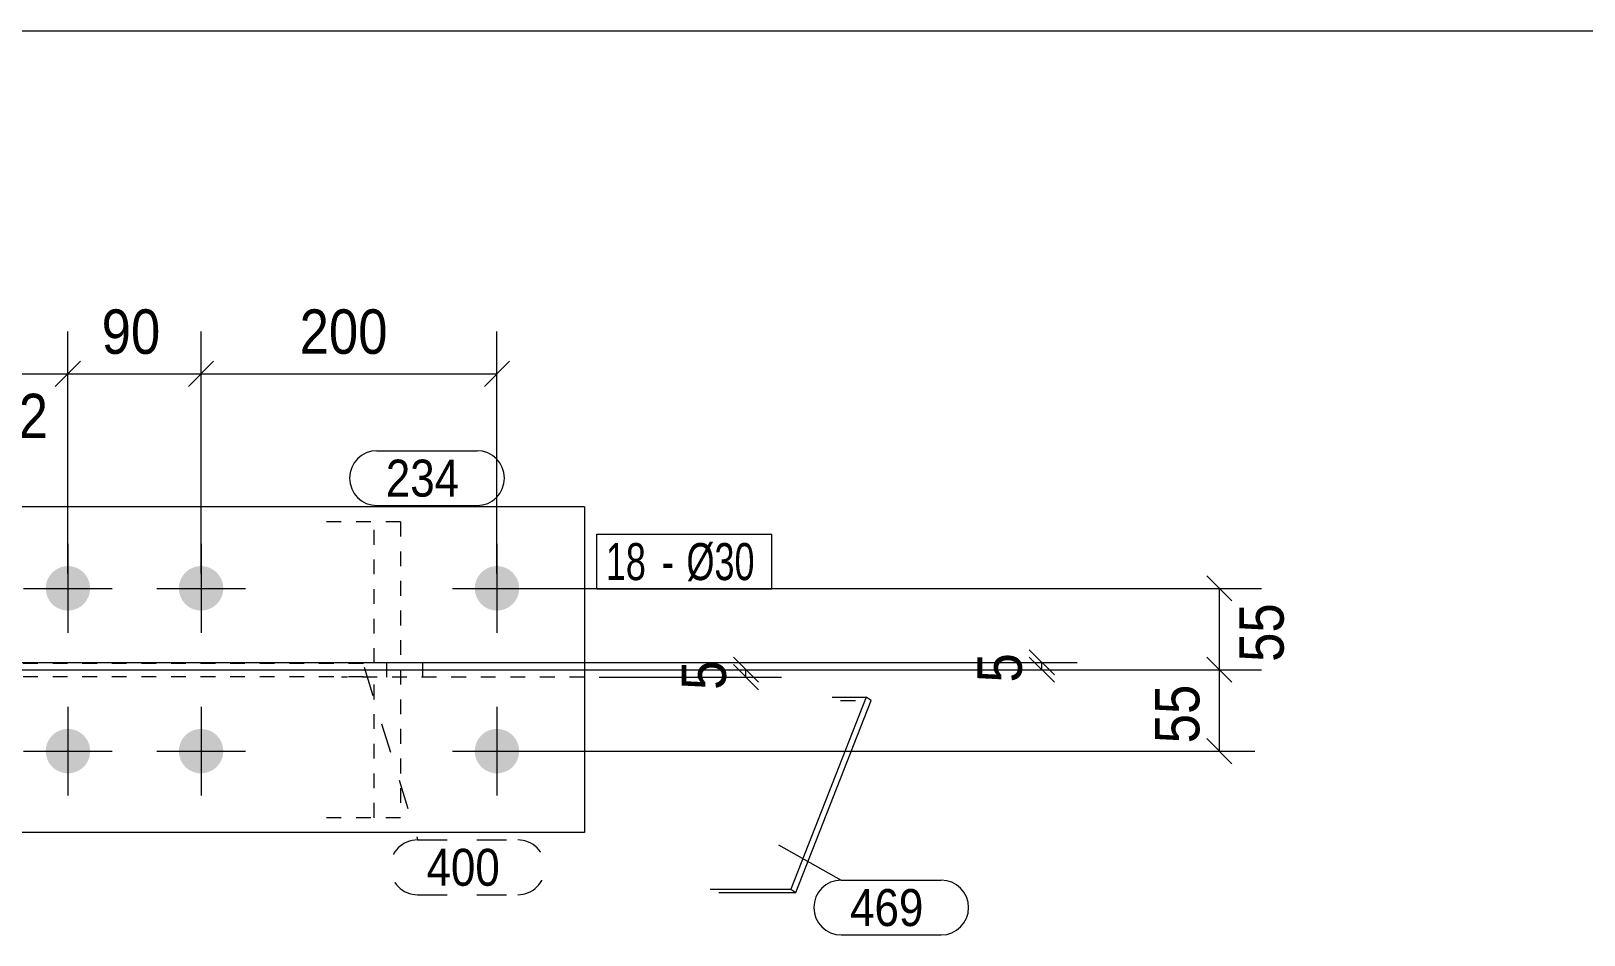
# Model space of a CAD drawing. Header units: millimetres. Extents: x 2 to 579, y 1 to 825.
# Drawn here: x 262.5 to 367.5, y 763.9 to 825 of the extents above; entities that cross this region are included whole.
import ezdxf

# ---------------------------------------------------------------- set-up
doc = ezdxf.new("R2010")
doc.units = ezdxf.units.MM
for name, pattern in [('XKITLINE00', [0]), ('XKITLINE01', [4, 1, -1, 1, -1]), ('XKITLINE02', [4, 2, -2]), ('XKITLINE03', [6, 3, -1, 1, -1])]:
    doc.linetypes.add(name, pattern=pattern)
for name, color, linetype, lineweight in [('Bolt', 3, 'Continuous', 0), ('BoltMark', 7, 'Continuous', 0), ('Dimensions', 7, 'Continuous', 0), ('DrawingSheet', 5, 'Continuous', 0), ('Part', 2, 'Continuous', 0), ('PartMark', 7, 'Continuous', 0)]:
    doc.layers.add(name, color=color, linetype=linetype, lineweight=lineweight)
doc.styles.add('ARIAL', font='ARIAL.TTF')
doc.styles.add('ARIAL_NARROW', font='ARIALN.TTF')

# ---------------------------------------------------------------- blocks, each defined once
blk = doc.blocks.new('*A131')
at = {"layer": 'Bolt'}
for points in [[(265.04, 788.84), (265.07, 788.84), (265.11, 788.84), (265.15, 788.83), (265.18, 788.83), (265.22, 788.82), (265.26, 788.82), (265.29, 788.81), (265.33, 788.8), (265.37, 788.8), (265.4, 788.79), (265.44, 788.78), (265.47, 788.77), (265.51, 788.75), (265.54, 788.74), (265.58, 788.73), (265.61, 788.71), (265.64, 788.7), (265.68, 788.68), (265.71, 788.66), (265.74, 788.65), (265.77, 788.63), (265.8, 788.61), (265.83, 788.59), (265.86, 788.57), (265.89, 788.55), (265.92, 788.52), (265.95, 788.5), (265.98, 788.48), (266.01, 788.45), (266.04, 788.43), (266.06, 788.4), (266.09, 788.38), (266.11, 788.35), (266.14, 788.32), (266.16, 788.29), (266.18, 788.26), (266.21, 788.23), (266.23, 788.2), (266.25, 788.17), (266.27, 788.14), (266.29, 788.11), (266.31, 788.08), (266.32, 788.05), (266.34, 788.02), (266.36, 787.98), (266.37, 787.95), (266.39, 787.92), (266.4, 787.88), (266.41, 787.85), (266.43, 787.81), (266.44, 787.78), (266.45, 787.74), (266.46, 787.71), (266.46, 787.67), (266.47, 787.63), (266.48, 787.6), (266.48, 787.56), (266.49, 787.52), (266.49, 787.49), (266.5, 787.45), (266.5, 787.41), (266.5, 787.38), (266.5, 787.34), (266.5, 787.3), (266.5, 787.27), (266.5, 787.23), (266.49, 787.19), (266.49, 787.16), (266.48, 787.12), (266.48, 787.08), (266.47, 787.05), (266.46, 787.01), (266.46, 786.98), (266.45, 786.94), (266.44, 786.91), (266.43, 786.87), (266.41, 786.84), (266.4, 786.8), (266.39, 786.77), (266.37, 786.73), (266.36, 786.7), (266.34, 786.67), (266.32, 786.63), (266.31, 786.6), (266.29, 786.57), (266.27, 786.54), (266.25, 786.51), (266.23, 786.48), (266.21, 786.45), (266.18, 786.42), (266.16, 786.39), (266.14, 786.36), (266.11, 786.33), (266.09, 786.31), (266.06, 786.28), (266.04, 786.25), (266.01, 786.23), (265.98, 786.21), (265.95, 786.18), (265.92, 786.16), (265.89, 786.14), (265.86, 786.11), (265.83, 786.09), (265.8, 786.07), (265.77, 786.05), (265.74, 786.04), (265.71, 786.02), (265.68, 786), (265.64, 785.99), (265.61, 785.97), (265.58, 785.96), (265.54, 785.94), (265.51, 785.93), (265.47, 785.92), (265.44, 785.91), (265.4, 785.9), (265.37, 785.89), (265.33, 785.88), (265.29, 785.87), (265.26, 785.86), (265.22, 785.86), (265.18, 785.85), (265.15, 785.85), (265.11, 785.85), (265.07, 785.84), (265.04, 785.84), (265, 785.84), (264.96, 785.84), (264.93, 785.84), (264.89, 785.85), (264.85, 785.85), (264.82, 785.85), (264.78, 785.86), (264.74, 785.86), (264.71, 785.87), (264.67, 785.88), (264.64, 785.89), (264.6, 785.9), (264.57, 785.91), (264.53, 785.92), (264.5, 785.93), (264.46, 785.94), (264.43, 785.96), (264.39, 785.97), (264.36, 785.99), (264.33, 786), (264.29, 786.02), (264.26, 786.04), (264.23, 786.05), (264.2, 786.07), (264.17, 786.09), (264.14, 786.11), (264.11, 786.14), (264.08, 786.16), (264.05, 786.18), (264.02, 786.21), (263.99, 786.23), (263.97, 786.25), (263.94, 786.28), (263.91, 786.31), (263.89, 786.33), (263.87, 786.36), (263.84, 786.39), (263.82, 786.42), (263.8, 786.45), (263.77, 786.48), (263.75, 786.51), (263.73, 786.54), (263.71, 786.57), (263.7, 786.6), (263.68, 786.63), (263.66, 786.67), (263.65, 786.7), (263.63, 786.73), (263.62, 786.77), (263.6, 786.8), (263.59, 786.84), (263.58, 786.87), (263.57, 786.91), (263.56, 786.94), (263.55, 786.98), (263.54, 787.01), (263.53, 787.05), (263.52, 787.08), (263.52, 787.12), (263.51, 787.16), (263.51, 787.19), (263.51, 787.23), (263.5, 787.27), (263.5, 787.3), (263.5, 787.34), (263.5, 787.38), (263.5, 787.41), (263.51, 787.45), (263.51, 787.49), (263.51, 787.52), (263.52, 787.56), (263.52, 787.6), (263.53, 787.63), (263.54, 787.67), (263.55, 787.71), (263.56, 787.74), (263.57, 787.78), (263.58, 787.81), (263.59, 787.85), (263.6, 787.88), (263.62, 787.92), (263.63, 787.95), (263.65, 787.98), (263.66, 788.02), (263.68, 788.05), (263.7, 788.08), (263.71, 788.11), (263.73, 788.14), (263.75, 788.17), (263.77, 788.2), (263.8, 788.23), (263.82, 788.26), (263.84, 788.29), (263.87, 788.32), (263.89, 788.35), (263.91, 788.38), (263.94, 788.4), (263.97, 788.43), (263.99, 788.45), (264.02, 788.48), (264.05, 788.5), (264.08, 788.52), (264.11, 788.55), (264.14, 788.57), (264.17, 788.59), (264.2, 788.61), (264.23, 788.63), (264.26, 788.65), (264.29, 788.66), (264.33, 788.68), (264.36, 788.7), (264.39, 788.71), (264.43, 788.73), (264.46, 788.74), (264.5, 788.75), (264.53, 788.77), (264.57, 788.78), (264.6, 788.79), (264.64, 788.8), (264.67, 788.8), (264.71, 788.81), (264.74, 788.82), (264.78, 788.82), (264.82, 788.83), (264.85, 788.83), (264.89, 788.84), (264.93, 788.84), (264.96, 788.84), (265, 788.84)], [(274.04, 788.84), (274.07, 788.84), (274.11, 788.84), (274.15, 788.83), (274.18, 788.83), (274.22, 788.82), (274.26, 788.82), (274.29, 788.81), (274.33, 788.8), (274.37, 788.8), (274.4, 788.79), (274.44, 788.78), (274.47, 788.77), (274.51, 788.75), (274.54, 788.74), (274.58, 788.73), (274.61, 788.71), (274.64, 788.7), (274.68, 788.68), (274.71, 788.66), (274.74, 788.65), (274.77, 788.63), (274.8, 788.61), (274.83, 788.59), (274.86, 788.57), (274.89, 788.55), (274.92, 788.52), (274.95, 788.5), (274.98, 788.48), (275.01, 788.45), (275.04, 788.43), (275.06, 788.4), (275.09, 788.38), (275.11, 788.35), (275.14, 788.32), (275.16, 788.29), (275.18, 788.26), (275.21, 788.23), (275.23, 788.2), (275.25, 788.17), (275.27, 788.14), (275.29, 788.11), (275.31, 788.08), (275.32, 788.05), (275.34, 788.02), (275.36, 787.98), (275.37, 787.95), (275.39, 787.92), (275.4, 787.88), (275.41, 787.85), (275.43, 787.81), (275.44, 787.78), (275.45, 787.74), (275.46, 787.71), (275.46, 787.67), (275.47, 787.63), (275.48, 787.6), (275.48, 787.56), (275.49, 787.52), (275.49, 787.49), (275.5, 787.45), (275.5, 787.41), (275.5, 787.38), (275.5, 787.34), (275.5, 787.3), (275.5, 787.27), (275.5, 787.23), (275.49, 787.19), (275.49, 787.16), (275.48, 787.12), (275.48, 787.08), (275.47, 787.05), (275.46, 787.01), (275.46, 786.98), (275.45, 786.94), (275.44, 786.91), (275.43, 786.87), (275.41, 786.84), (275.4, 786.8), (275.39, 786.77), (275.37, 786.73), (275.36, 786.7), (275.34, 786.67), (275.32, 786.63), (275.31, 786.6), (275.29, 786.57), (275.27, 786.54), (275.25, 786.51), (275.23, 786.48), (275.21, 786.45), (275.18, 786.42), (275.16, 786.39), (275.14, 786.36), (275.11, 786.33), (275.09, 786.31), (275.06, 786.28), (275.04, 786.25), (275.01, 786.23), (274.98, 786.21), (274.95, 786.18), (274.92, 786.16), (274.89, 786.14), (274.86, 786.11), (274.83, 786.09), (274.8, 786.07), (274.77, 786.05), (274.74, 786.04), (274.71, 786.02), (274.68, 786), (274.64, 785.99), (274.61, 785.97), (274.58, 785.96), (274.54, 785.94), (274.51, 785.93), (274.47, 785.92), (274.44, 785.91), (274.4, 785.9), (274.37, 785.89), (274.33, 785.88), (274.29, 785.87), (274.26, 785.86), (274.22, 785.86), (274.18, 785.85), (274.15, 785.85), (274.11, 785.85), (274.07, 785.84), (274.04, 785.84), (274, 785.84), (273.96, 785.84), (273.93, 785.84), (273.89, 785.85), (273.85, 785.85), (273.82, 785.85), (273.78, 785.86), (273.74, 785.86), (273.71, 785.87), (273.67, 785.88), (273.64, 785.89), (273.6, 785.9), (273.57, 785.91), (273.53, 785.92), (273.5, 785.93), (273.46, 785.94), (273.43, 785.96), (273.39, 785.97), (273.36, 785.99), (273.33, 786), (273.29, 786.02), (273.26, 786.04), (273.23, 786.05), (273.2, 786.07), (273.17, 786.09), (273.14, 786.11), (273.11, 786.14), (273.08, 786.16), (273.05, 786.18), (273.02, 786.21), (272.99, 786.23), (272.97, 786.25), (272.94, 786.28), (272.91, 786.31), (272.89, 786.33), (272.87, 786.36), (272.84, 786.39), (272.82, 786.42), (272.8, 786.45), (272.77, 786.48), (272.75, 786.51), (272.73, 786.54), (272.71, 786.57), (272.7, 786.6), (272.68, 786.63), (272.66, 786.67), (272.65, 786.7), (272.63, 786.73), (272.62, 786.77), (272.6, 786.8), (272.59, 786.84), (272.58, 786.87), (272.57, 786.91), (272.56, 786.94), (272.55, 786.98), (272.54, 787.01), (272.53, 787.05), (272.52, 787.08), (272.52, 787.12), (272.51, 787.16), (272.51, 787.19), (272.51, 787.23), (272.5, 787.27), (272.5, 787.3), (272.5, 787.34), (272.5, 787.38), (272.5, 787.41), (272.51, 787.45), (272.51, 787.49), (272.51, 787.52), (272.52, 787.56), (272.52, 787.6), (272.53, 787.63), (272.54, 787.67), (272.55, 787.71), (272.56, 787.74), (272.57, 787.78), (272.58, 787.81), (272.59, 787.85), (272.6, 787.88), (272.62, 787.92), (272.63, 787.95), (272.65, 787.98), (272.66, 788.02), (272.68, 788.05), (272.7, 788.08), (272.71, 788.11), (272.73, 788.14), (272.75, 788.17), (272.77, 788.2), (272.8, 788.23), (272.82, 788.26), (272.84, 788.29), (272.87, 788.32), (272.89, 788.35), (272.91, 788.38), (272.94, 788.4), (272.97, 788.43), (272.99, 788.45), (273.02, 788.48), (273.05, 788.5), (273.08, 788.52), (273.11, 788.55), (273.14, 788.57), (273.17, 788.59), (273.2, 788.61), (273.23, 788.63), (273.26, 788.65), (273.29, 788.66), (273.33, 788.68), (273.36, 788.7), (273.39, 788.71), (273.43, 788.73), (273.46, 788.74), (273.5, 788.75), (273.53, 788.77), (273.57, 788.78), (273.6, 788.79), (273.64, 788.8), (273.67, 788.8), (273.71, 788.81), (273.74, 788.82), (273.78, 788.82), (273.82, 788.83), (273.85, 788.83), (273.89, 788.84), (273.93, 788.84), (273.96, 788.84), (274, 788.84)], [(294.04, 788.84), (294.07, 788.84), (294.11, 788.84), (294.15, 788.83), (294.18, 788.83), (294.22, 788.82), (294.26, 788.82), (294.29, 788.81), (294.33, 788.8), (294.37, 788.8), (294.4, 788.79), (294.44, 788.78), (294.47, 788.77), (294.51, 788.75), (294.54, 788.74), (294.58, 788.73), (294.61, 788.71), (294.64, 788.7), (294.68, 788.68), (294.71, 788.66), (294.74, 788.65), (294.77, 788.63), (294.8, 788.61), (294.83, 788.59), (294.86, 788.57), (294.89, 788.55), (294.92, 788.52), (294.95, 788.5), (294.98, 788.48), (295.01, 788.45), (295.04, 788.43), (295.06, 788.4), (295.09, 788.38), (295.11, 788.35), (295.14, 788.32), (295.16, 788.29), (295.18, 788.26), (295.21, 788.23), (295.23, 788.2), (295.25, 788.17), (295.27, 788.14), (295.29, 788.11), (295.31, 788.08), (295.32, 788.05), (295.34, 788.02), (295.36, 787.98), (295.37, 787.95), (295.39, 787.92), (295.4, 787.88), (295.41, 787.85), (295.43, 787.81), (295.44, 787.78), (295.45, 787.74), (295.46, 787.71), (295.46, 787.67), (295.47, 787.63), (295.48, 787.6), (295.48, 787.56), (295.49, 787.52), (295.49, 787.49), (295.5, 787.45), (295.5, 787.41), (295.5, 787.38), (295.5, 787.34), (295.5, 787.3), (295.5, 787.27), (295.5, 787.23), (295.49, 787.19), (295.49, 787.16), (295.48, 787.12), (295.48, 787.08), (295.47, 787.05), (295.46, 787.01), (295.46, 786.98), (295.45, 786.94), (295.44, 786.91), (295.43, 786.87), (295.41, 786.84), (295.4, 786.8), (295.39, 786.77), (295.37, 786.73), (295.36, 786.7), (295.34, 786.67), (295.32, 786.63), (295.31, 786.6), (295.29, 786.57), (295.27, 786.54), (295.25, 786.51), (295.23, 786.48), (295.21, 786.45), (295.18, 786.42), (295.16, 786.39), (295.14, 786.36), (295.11, 786.33), (295.09, 786.31), (295.06, 786.28), (295.04, 786.25), (295.01, 786.23), (294.98, 786.21), (294.95, 786.18), (294.92, 786.16), (294.89, 786.14), (294.86, 786.11), (294.83, 786.09), (294.8, 786.07), (294.77, 786.05), (294.74, 786.04), (294.71, 786.02), (294.68, 786), (294.64, 785.99), (294.61, 785.97), (294.58, 785.96), (294.54, 785.94), (294.51, 785.93), (294.47, 785.92), (294.44, 785.91), (294.4, 785.9), (294.37, 785.89), (294.33, 785.88), (294.29, 785.87), (294.26, 785.86), (294.22, 785.86), (294.18, 785.85), (294.15, 785.85), (294.11, 785.85), (294.07, 785.84), (294.04, 785.84), (294, 785.84), (293.96, 785.84), (293.93, 785.84), (293.89, 785.85), (293.85, 785.85), (293.82, 785.85), (293.78, 785.86), (293.74, 785.86), (293.71, 785.87), (293.67, 785.88), (293.64, 785.89), (293.6, 785.9), (293.57, 785.91), (293.53, 785.92), (293.5, 785.93), (293.46, 785.94), (293.43, 785.96), (293.39, 785.97), (293.36, 785.99), (293.33, 786), (293.29, 786.02), (293.26, 786.04), (293.23, 786.05), (293.2, 786.07), (293.17, 786.09), (293.14, 786.11), (293.11, 786.14), (293.08, 786.16), (293.05, 786.18), (293.02, 786.21), (292.99, 786.23), (292.97, 786.25), (292.94, 786.28), (292.91, 786.31), (292.89, 786.33), (292.87, 786.36), (292.84, 786.39), (292.82, 786.42), (292.8, 786.45), (292.77, 786.48), (292.75, 786.51), (292.73, 786.54), (292.71, 786.57), (292.7, 786.6), (292.68, 786.63), (292.66, 786.67), (292.65, 786.7), (292.63, 786.73), (292.62, 786.77), (292.6, 786.8), (292.59, 786.84), (292.58, 786.87), (292.57, 786.91), (292.56, 786.94), (292.55, 786.98), (292.54, 787.01), (292.53, 787.05), (292.52, 787.08), (292.52, 787.12), (292.51, 787.16), (292.51, 787.19), (292.51, 787.23), (292.5, 787.27), (292.5, 787.3), (292.5, 787.34), (292.5, 787.38), (292.5, 787.41), (292.51, 787.45), (292.51, 787.49), (292.51, 787.52), (292.52, 787.56), (292.52, 787.6), (292.53, 787.63), (292.54, 787.67), (292.55, 787.71), (292.56, 787.74), (292.57, 787.78), (292.58, 787.81), (292.59, 787.85), (292.6, 787.88), (292.62, 787.92), (292.63, 787.95), (292.65, 787.98), (292.66, 788.02), (292.68, 788.05), (292.7, 788.08), (292.71, 788.11), (292.73, 788.14), (292.75, 788.17), (292.77, 788.2), (292.8, 788.23), (292.82, 788.26), (292.84, 788.29), (292.87, 788.32), (292.89, 788.35), (292.91, 788.38), (292.94, 788.4), (292.97, 788.43), (292.99, 788.45), (293.02, 788.48), (293.05, 788.5), (293.08, 788.52), (293.11, 788.55), (293.14, 788.57), (293.17, 788.59), (293.2, 788.61), (293.23, 788.63), (293.26, 788.65), (293.29, 788.66), (293.33, 788.68), (293.36, 788.7), (293.39, 788.71), (293.43, 788.73), (293.46, 788.74), (293.5, 788.75), (293.53, 788.77), (293.57, 788.78), (293.6, 788.79), (293.64, 788.8), (293.67, 788.8), (293.71, 788.81), (293.74, 788.82), (293.78, 788.82), (293.82, 788.83), (293.85, 788.83), (293.89, 788.84), (293.93, 788.84), (293.96, 788.84), (294, 788.84)], [(265.04, 777.84), (265.07, 777.84), (265.11, 777.84), (265.15, 777.83), (265.18, 777.83), (265.22, 777.82), (265.26, 777.82), (265.29, 777.81), (265.33, 777.8), (265.37, 777.8), (265.4, 777.79), (265.44, 777.78), (265.47, 777.77), (265.51, 777.75), (265.54, 777.74), (265.58, 777.73), (265.61, 777.71), (265.64, 777.7), (265.68, 777.68), (265.71, 777.66), (265.74, 777.65), (265.77, 777.63), (265.8, 777.61), (265.83, 777.59), (265.86, 777.57), (265.89, 777.55), (265.92, 777.52), (265.95, 777.5), (265.98, 777.48), (266.01, 777.45), (266.04, 777.43), (266.06, 777.4), (266.09, 777.38), (266.11, 777.35), (266.14, 777.32), (266.16, 777.29), (266.18, 777.26), (266.21, 777.23), (266.23, 777.2), (266.25, 777.17), (266.27, 777.14), (266.29, 777.11), (266.31, 777.08), (266.32, 777.05), (266.34, 777.02), (266.36, 776.98), (266.37, 776.95), (266.39, 776.92), (266.4, 776.88), (266.41, 776.85), (266.43, 776.81), (266.44, 776.78), (266.45, 776.74), (266.46, 776.71), (266.46, 776.67), (266.47, 776.63), (266.48, 776.6), (266.48, 776.56), (266.49, 776.52), (266.49, 776.49), (266.5, 776.45), (266.5, 776.41), (266.5, 776.38), (266.5, 776.34), (266.5, 776.3), (266.5, 776.27), (266.5, 776.23), (266.49, 776.19), (266.49, 776.16), (266.48, 776.12), (266.48, 776.08), (266.47, 776.05), (266.46, 776.01), (266.46, 775.98), (266.45, 775.94), (266.44, 775.91), (266.43, 775.87), (266.41, 775.84), (266.4, 775.8), (266.39, 775.77), (266.37, 775.73), (266.36, 775.7), (266.34, 775.67), (266.32, 775.63), (266.31, 775.6), (266.29, 775.57), (266.27, 775.54), (266.25, 775.51), (266.23, 775.48), (266.21, 775.45), (266.18, 775.42), (266.16, 775.39), (266.14, 775.36), (266.11, 775.33), (266.09, 775.31), (266.06, 775.28), (266.04, 775.25), (266.01, 775.23), (265.98, 775.21), (265.95, 775.18), (265.92, 775.16), (265.89, 775.14), (265.86, 775.11), (265.83, 775.09), (265.8, 775.07), (265.77, 775.05), (265.74, 775.04), (265.71, 775.02), (265.68, 775), (265.64, 774.99), (265.61, 774.97), (265.58, 774.96), (265.54, 774.94), (265.51, 774.93), (265.47, 774.92), (265.44, 774.91), (265.4, 774.9), (265.37, 774.89), (265.33, 774.88), (265.29, 774.87), (265.26, 774.86), (265.22, 774.86), (265.18, 774.85), (265.15, 774.85), (265.11, 774.85), (265.07, 774.84), (265.04, 774.84), (265, 774.84), (264.96, 774.84), (264.93, 774.84), (264.89, 774.85), (264.85, 774.85), (264.82, 774.85), (264.78, 774.86), (264.74, 774.86), (264.71, 774.87), (264.67, 774.88), (264.64, 774.89), (264.6, 774.9), (264.57, 774.91), (264.53, 774.92), (264.5, 774.93), (264.46, 774.94), (264.43, 774.96), (264.39, 774.97), (264.36, 774.99), (264.33, 775), (264.29, 775.02), (264.26, 775.04), (264.23, 775.05), (264.2, 775.07), (264.17, 775.09), (264.14, 775.11), (264.11, 775.14), (264.08, 775.16), (264.05, 775.18), (264.02, 775.21), (263.99, 775.23), (263.97, 775.25), (263.94, 775.28), (263.91, 775.31), (263.89, 775.33), (263.87, 775.36), (263.84, 775.39), (263.82, 775.42), (263.8, 775.45), (263.77, 775.48), (263.75, 775.51), (263.73, 775.54), (263.71, 775.57), (263.7, 775.6), (263.68, 775.63), (263.66, 775.67), (263.65, 775.7), (263.63, 775.73), (263.62, 775.77), (263.6, 775.8), (263.59, 775.84), (263.58, 775.87), (263.57, 775.91), (263.56, 775.94), (263.55, 775.98), (263.54, 776.01), (263.53, 776.05), (263.52, 776.08), (263.52, 776.12), (263.51, 776.16), (263.51, 776.19), (263.51, 776.23), (263.5, 776.27), (263.5, 776.3), (263.5, 776.34), (263.5, 776.38), (263.5, 776.41), (263.51, 776.45), (263.51, 776.49), (263.51, 776.52), (263.52, 776.56), (263.52, 776.6), (263.53, 776.63), (263.54, 776.67), (263.55, 776.71), (263.56, 776.74), (263.57, 776.78), (263.58, 776.81), (263.59, 776.85), (263.6, 776.88), (263.62, 776.92), (263.63, 776.95), (263.65, 776.98), (263.66, 777.02), (263.68, 777.05), (263.7, 777.08), (263.71, 777.11), (263.73, 777.14), (263.75, 777.17), (263.77, 777.2), (263.8, 777.23), (263.82, 777.26), (263.84, 777.29), (263.87, 777.32), (263.89, 777.35), (263.91, 777.38), (263.94, 777.4), (263.97, 777.43), (263.99, 777.45), (264.02, 777.48), (264.05, 777.5), (264.08, 777.52), (264.11, 777.55), (264.14, 777.57), (264.17, 777.59), (264.2, 777.61), (264.23, 777.63), (264.26, 777.65), (264.29, 777.66), (264.33, 777.68), (264.36, 777.7), (264.39, 777.71), (264.43, 777.73), (264.46, 777.74), (264.5, 777.75), (264.53, 777.77), (264.57, 777.78), (264.6, 777.79), (264.64, 777.8), (264.67, 777.8), (264.71, 777.81), (264.74, 777.82), (264.78, 777.82), (264.82, 777.83), (264.85, 777.83), (264.89, 777.84), (264.93, 777.84), (264.96, 777.84), (265, 777.84)], [(274.04, 777.84), (274.07, 777.84), (274.11, 777.84), (274.15, 777.83), (274.18, 777.83), (274.22, 777.82), (274.26, 777.82), (274.29, 777.81), (274.33, 777.8), (274.37, 777.8), (274.4, 777.79), (274.44, 777.78), (274.47, 777.77), (274.51, 777.75), (274.54, 777.74), (274.58, 777.73), (274.61, 777.71), (274.64, 777.7), (274.68, 777.68), (274.71, 777.66), (274.74, 777.65), (274.77, 777.63), (274.8, 777.61), (274.83, 777.59), (274.86, 777.57), (274.89, 777.55), (274.92, 777.52), (274.95, 777.5), (274.98, 777.48), (275.01, 777.45), (275.04, 777.43), (275.06, 777.4), (275.09, 777.38), (275.11, 777.35), (275.14, 777.32), (275.16, 777.29), (275.18, 777.26), (275.21, 777.23), (275.23, 777.2), (275.25, 777.17), (275.27, 777.14), (275.29, 777.11), (275.31, 777.08), (275.32, 777.05), (275.34, 777.02), (275.36, 776.98), (275.37, 776.95), (275.39, 776.92), (275.4, 776.88), (275.41, 776.85), (275.43, 776.81), (275.44, 776.78), (275.45, 776.74), (275.46, 776.71), (275.46, 776.67), (275.47, 776.63), (275.48, 776.6), (275.48, 776.56), (275.49, 776.52), (275.49, 776.49), (275.5, 776.45), (275.5, 776.41), (275.5, 776.38), (275.5, 776.34), (275.5, 776.3), (275.5, 776.27), (275.5, 776.23), (275.49, 776.19), (275.49, 776.16), (275.48, 776.12), (275.48, 776.08), (275.47, 776.05), (275.46, 776.01), (275.46, 775.98), (275.45, 775.94), (275.44, 775.91), (275.43, 775.87), (275.41, 775.84), (275.4, 775.8), (275.39, 775.77), (275.37, 775.73), (275.36, 775.7), (275.34, 775.67), (275.32, 775.63), (275.31, 775.6), (275.29, 775.57), (275.27, 775.54), (275.25, 775.51), (275.23, 775.48), (275.21, 775.45), (275.18, 775.42), (275.16, 775.39), (275.14, 775.36), (275.11, 775.33), (275.09, 775.31), (275.06, 775.28), (275.04, 775.25), (275.01, 775.23), (274.98, 775.21), (274.95, 775.18), (274.92, 775.16), (274.89, 775.14), (274.86, 775.11), (274.83, 775.09), (274.8, 775.07), (274.77, 775.05), (274.74, 775.04), (274.71, 775.02), (274.68, 775), (274.64, 774.99), (274.61, 774.97), (274.58, 774.96), (274.54, 774.94), (274.51, 774.93), (274.47, 774.92), (274.44, 774.91), (274.4, 774.9), (274.37, 774.89), (274.33, 774.88), (274.29, 774.87), (274.26, 774.86), (274.22, 774.86), (274.18, 774.85), (274.15, 774.85), (274.11, 774.85), (274.07, 774.84), (274.04, 774.84), (274, 774.84), (273.96, 774.84), (273.93, 774.84), (273.89, 774.85), (273.85, 774.85), (273.82, 774.85), (273.78, 774.86), (273.74, 774.86), (273.71, 774.87), (273.67, 774.88), (273.64, 774.89), (273.6, 774.9), (273.57, 774.91), (273.53, 774.92), (273.5, 774.93), (273.46, 774.94), (273.43, 774.96), (273.39, 774.97), (273.36, 774.99), (273.33, 775), (273.29, 775.02), (273.26, 775.04), (273.23, 775.05), (273.2, 775.07), (273.17, 775.09), (273.14, 775.11), (273.11, 775.14), (273.08, 775.16), (273.05, 775.18), (273.02, 775.21), (272.99, 775.23), (272.97, 775.25), (272.94, 775.28), (272.91, 775.31), (272.89, 775.33), (272.87, 775.36), (272.84, 775.39), (272.82, 775.42), (272.8, 775.45), (272.77, 775.48), (272.75, 775.51), (272.73, 775.54), (272.71, 775.57), (272.7, 775.6), (272.68, 775.63), (272.66, 775.67), (272.65, 775.7), (272.63, 775.73), (272.62, 775.77), (272.6, 775.8), (272.59, 775.84), (272.58, 775.87), (272.57, 775.91), (272.56, 775.94), (272.55, 775.98), (272.54, 776.01), (272.53, 776.05), (272.52, 776.08), (272.52, 776.12), (272.51, 776.16), (272.51, 776.19), (272.51, 776.23), (272.5, 776.27), (272.5, 776.3), (272.5, 776.34), (272.5, 776.38), (272.5, 776.41), (272.51, 776.45), (272.51, 776.49), (272.51, 776.52), (272.52, 776.56), (272.52, 776.6), (272.53, 776.63), (272.54, 776.67), (272.55, 776.71), (272.56, 776.74), (272.57, 776.78), (272.58, 776.81), (272.59, 776.85), (272.6, 776.88), (272.62, 776.92), (272.63, 776.95), (272.65, 776.98), (272.66, 777.02), (272.68, 777.05), (272.7, 777.08), (272.71, 777.11), (272.73, 777.14), (272.75, 777.17), (272.77, 777.2), (272.8, 777.23), (272.82, 777.26), (272.84, 777.29), (272.87, 777.32), (272.89, 777.35), (272.91, 777.38), (272.94, 777.4), (272.97, 777.43), (272.99, 777.45), (273.02, 777.48), (273.05, 777.5), (273.08, 777.52), (273.11, 777.55), (273.14, 777.57), (273.17, 777.59), (273.2, 777.61), (273.23, 777.63), (273.26, 777.65), (273.29, 777.66), (273.33, 777.68), (273.36, 777.7), (273.39, 777.71), (273.43, 777.73), (273.46, 777.74), (273.5, 777.75), (273.53, 777.77), (273.57, 777.78), (273.6, 777.79), (273.64, 777.8), (273.67, 777.8), (273.71, 777.81), (273.74, 777.82), (273.78, 777.82), (273.82, 777.83), (273.85, 777.83), (273.89, 777.84), (273.93, 777.84), (273.96, 777.84), (274, 777.84)], [(294.04, 777.84), (294.07, 777.84), (294.11, 777.84), (294.15, 777.83), (294.18, 777.83), (294.22, 777.82), (294.26, 777.82), (294.29, 777.81), (294.33, 777.8), (294.37, 777.8), (294.4, 777.79), (294.44, 777.78), (294.47, 777.77), (294.51, 777.75), (294.54, 777.74), (294.58, 777.73), (294.61, 777.71), (294.64, 777.7), (294.68, 777.68), (294.71, 777.66), (294.74, 777.65), (294.77, 777.63), (294.8, 777.61), (294.83, 777.59), (294.86, 777.57), (294.89, 777.55), (294.92, 777.52), (294.95, 777.5), (294.98, 777.48), (295.01, 777.45), (295.04, 777.43), (295.06, 777.4), (295.09, 777.38), (295.11, 777.35), (295.14, 777.32), (295.16, 777.29), (295.18, 777.26), (295.21, 777.23), (295.23, 777.2), (295.25, 777.17), (295.27, 777.14), (295.29, 777.11), (295.31, 777.08), (295.32, 777.05), (295.34, 777.02), (295.36, 776.98), (295.37, 776.95), (295.39, 776.92), (295.4, 776.88), (295.41, 776.85), (295.43, 776.81), (295.44, 776.78), (295.45, 776.74), (295.46, 776.71), (295.46, 776.67), (295.47, 776.63), (295.48, 776.6), (295.48, 776.56), (295.49, 776.52), (295.49, 776.49), (295.5, 776.45), (295.5, 776.41), (295.5, 776.38), (295.5, 776.34), (295.5, 776.3), (295.5, 776.27), (295.5, 776.23), (295.49, 776.19), (295.49, 776.16), (295.48, 776.12), (295.48, 776.08), (295.47, 776.05), (295.46, 776.01), (295.46, 775.98), (295.45, 775.94), (295.44, 775.91), (295.43, 775.87), (295.41, 775.84), (295.4, 775.8), (295.39, 775.77), (295.37, 775.73), (295.36, 775.7), (295.34, 775.67), (295.32, 775.63), (295.31, 775.6), (295.29, 775.57), (295.27, 775.54), (295.25, 775.51), (295.23, 775.48), (295.21, 775.45), (295.18, 775.42), (295.16, 775.39), (295.14, 775.36), (295.11, 775.33), (295.09, 775.31), (295.06, 775.28), (295.04, 775.25), (295.01, 775.23), (294.98, 775.21), (294.95, 775.18), (294.92, 775.16), (294.89, 775.14), (294.86, 775.11), (294.83, 775.09), (294.8, 775.07), (294.77, 775.05), (294.74, 775.04), (294.71, 775.02), (294.68, 775), (294.64, 774.99), (294.61, 774.97), (294.58, 774.96), (294.54, 774.94), (294.51, 774.93), (294.47, 774.92), (294.44, 774.91), (294.4, 774.9), (294.37, 774.89), (294.33, 774.88), (294.29, 774.87), (294.26, 774.86), (294.22, 774.86), (294.18, 774.85), (294.15, 774.85), (294.11, 774.85), (294.07, 774.84), (294.04, 774.84), (294, 774.84), (293.96, 774.84), (293.93, 774.84), (293.89, 774.85), (293.85, 774.85), (293.82, 774.85), (293.78, 774.86), (293.74, 774.86), (293.71, 774.87), (293.67, 774.88), (293.64, 774.89), (293.6, 774.9), (293.57, 774.91), (293.53, 774.92), (293.5, 774.93), (293.46, 774.94), (293.43, 774.96), (293.39, 774.97), (293.36, 774.99), (293.33, 775), (293.29, 775.02), (293.26, 775.04), (293.23, 775.05), (293.2, 775.07), (293.17, 775.09), (293.14, 775.11), (293.11, 775.14), (293.08, 775.16), (293.05, 775.18), (293.02, 775.21), (292.99, 775.23), (292.97, 775.25), (292.94, 775.28), (292.91, 775.31), (292.89, 775.33), (292.87, 775.36), (292.84, 775.39), (292.82, 775.42), (292.8, 775.45), (292.77, 775.48), (292.75, 775.51), (292.73, 775.54), (292.71, 775.57), (292.7, 775.6), (292.68, 775.63), (292.66, 775.67), (292.65, 775.7), (292.63, 775.73), (292.62, 775.77), (292.6, 775.8), (292.59, 775.84), (292.58, 775.87), (292.57, 775.91), (292.56, 775.94), (292.55, 775.98), (292.54, 776.01), (292.53, 776.05), (292.52, 776.08), (292.52, 776.12), (292.51, 776.16), (292.51, 776.19), (292.51, 776.23), (292.5, 776.27), (292.5, 776.3), (292.5, 776.34), (292.5, 776.38), (292.5, 776.41), (292.51, 776.45), (292.51, 776.49), (292.51, 776.52), (292.52, 776.56), (292.52, 776.6), (292.53, 776.63), (292.54, 776.67), (292.55, 776.71), (292.56, 776.74), (292.57, 776.78), (292.58, 776.81), (292.59, 776.85), (292.6, 776.88), (292.62, 776.92), (292.63, 776.95), (292.65, 776.98), (292.66, 777.02), (292.68, 777.05), (292.7, 777.08), (292.71, 777.11), (292.73, 777.14), (292.75, 777.17), (292.77, 777.2), (292.8, 777.23), (292.82, 777.26), (292.84, 777.29), (292.87, 777.32), (292.89, 777.35), (292.91, 777.38), (292.94, 777.4), (292.97, 777.43), (292.99, 777.45), (293.02, 777.48), (293.05, 777.5), (293.08, 777.52), (293.11, 777.55), (293.14, 777.57), (293.17, 777.59), (293.2, 777.61), (293.23, 777.63), (293.26, 777.65), (293.29, 777.66), (293.33, 777.68), (293.36, 777.7), (293.39, 777.71), (293.43, 777.73), (293.46, 777.74), (293.5, 777.75), (293.53, 777.77), (293.57, 777.78), (293.6, 777.79), (293.64, 777.8), (293.67, 777.8), (293.71, 777.81), (293.74, 777.82), (293.78, 777.82), (293.82, 777.83), (293.85, 777.83), (293.89, 777.84), (293.93, 777.84), (293.96, 777.84), (294, 777.84)]]:
    blk.add_hatch(color=3, dxfattribs=at).paths.add_polyline_path(points, flags=17)
at = {"layer": 'Bolt', "color": 3, "linetype": 'XKITLINE00', "lineweight": 0}
for p, q in [((265, 790.34), (265, 784.34)), ((274, 790.34), (274, 784.34)), ((294, 790.34), (294, 784.34)), ((262, 787.34), (268, 787.34)), ((271, 787.34), (277, 787.34)), ((291, 787.34), (297, 787.34)), ((265, 779.34), (265, 773.34)), ((274, 779.34), (274, 773.34)), ((294, 779.34), (294, 773.34)), ((262, 776.34), (268, 776.34)), ((271, 776.34), (277, 776.34)), ((291, 776.34), (297, 776.34))]:
    blk.add_line(p, q, dxfattribs=at)
blk = doc.blocks.new('*A133')
at = {"layer": 'Part', "color": 2, "linetype": 'XKITLINE00', "lineweight": 0}
for p, q in [((299.91, 792.84), (166.9, 792.84)), ((299.91, 792.84), (299.91, 770.84)), ((299.91, 770.84), (166.9, 770.84))]:
    blk.add_line(p, q, dxfattribs=at)
blk = doc.blocks.new('*A134')
at = {"layer": 'Part', "color": 7, "linetype": 'XKITLINE01', "lineweight": 0}
for p, q in [((226.19, 791.84), (231.96, 791.84)), ((230.18, 771.84), (230.18, 791.84)), ((231.96, 782.29), (231.96, 791.84)), ((287.48, 791.84), (281.7, 791.84)), ((285.7, 782.29), (285.7, 791.84)), ((287.48, 791.84), (287.48, 771.84)), ((227.97, 782.29), (285.7, 782.29)), ((227.97, 781.39), (285.7, 781.39)), ((231.96, 771.84), (231.96, 781.39)), ((285.7, 771.84), (285.7, 781.39)), ((226.19, 771.84), (231.96, 771.84)), ((287.48, 771.84), (281.7, 771.84))]:
    blk.add_line(p, q, dxfattribs=at)
at = {"layer": 'Part', "color": 7, "linetype": 'XKITLINE03', "lineweight": 0}
blk.add_line((254.84, 781.84), (265.02, 781.84), dxfattribs=at)
blk = doc.blocks.new('*A137')
at = {"layer": 'Part', "color": 7, "linetype": 'XKITLINE01', "lineweight": 0}
for p, q in [((283.49, 782.34), (299.91, 782.34)), ((286.55, 781.34), (286.55, 782.34)), ((288.98, 781.34), (288.98, 782.34)), ((299.91, 782.34), (299.91, 781.34)), ((299.91, 781.34), (283.49, 781.34))]:
    blk.add_line(p, q, dxfattribs=at)
blk = doc.blocks.new('*A138')
at = {"layer": 'Part', "color": 2, "linetype": 'XKITLINE00', "lineweight": 0}
for p, q in [((318.95, 779.98), (313.86, 767.01)), ((316.66, 779.98), (318.95, 779.98)), ((319.3, 779.76), (318.95, 779.98)), ((314.21, 766.78), (319.3, 779.76)), ((308.42, 767.01), (313.86, 767.01)), ((308.99, 766.78), (314.21, 766.78)), ((313.86, 767.01), (314.21, 766.78))]:
    blk.add_line(p, q, dxfattribs=at)
at = {"layer": 'Part', "color": 7, "linetype": 'XKITLINE01', "lineweight": 0}
blk.add_line((317.23, 779.76), (319.3, 779.76), dxfattribs=at)
blk = doc.blocks.new('*A177')
at = {"layer": 'DrawingSheet', "color": 5, "linetype": 'XKITLINE00', "lineweight": 0}
blk.add_line((579, 825), (5, 825), dxfattribs=at)
blk = doc.blocks.new('*A347')
at = {"layer": 'Dimensions', "color": 7, "linetype": 'XKITLINE00', "lineweight": 0}
for p, q in [((341.98, 782.69), (343.68, 780.99)), ((288.48, 781.84), (345.23, 781.84)), ((342.83, 776.34), (342.83, 781.84)), ((341.98, 777.19), (343.68, 775.49)), ((295, 776.34), (345.23, 776.34))]:
    blk.add_line(p, q, dxfattribs=at)
at = {"layer": 'Dimensions', "color": 3}
for p in [(342.83, 781.84), (342.83, 776.34)]:
    blk.add_point(p, dxfattribs=at)
at = {"layer": 'Dimensions', "color": 3, "style": 'ARIAL', "width": 0.85}
blk.add_text('55', height=3, rotation=90.0002, dxfattribs=at).set_placement((341.48, 776.87))
blk = doc.blocks.new('*A348')
at = {"layer": 'Dimensions', "color": 7, "linetype": 'XKITLINE00', "lineweight": 0}
for p, q in [((295, 787.34), (345.68, 787.34)), ((341.98, 788.19), (343.68, 786.49)), ((342.83, 781.84), (342.83, 787.34)), ((341.98, 782.69), (343.68, 780.99)), ((288.48, 781.84), (345.68, 781.84))]:
    blk.add_line(p, q, dxfattribs=at)
at = {"layer": 'Dimensions', "color": 3}
for p in [(342.83, 787.34), (342.83, 781.84)]:
    blk.add_point(p, dxfattribs=at)
at = {"layer": 'Dimensions', "color": 3, "style": 'ARIAL', "width": 0.85}
blk.add_text('55', height=3, rotation=90.0002, dxfattribs=at).set_placement((347.18, 782.37))
blk = doc.blocks.new('*A349')
at = {"layer": 'Dimensions', "color": 7, "linetype": 'XKITLINE00', "lineweight": 0}
for p, q in [((329.98, 783.19), (331.68, 781.49)), ((183.7, 782.34), (333.23, 782.34)), ((329.98, 782.69), (331.68, 780.99)), ((330.83, 781.84), (330.83, 782.34)), ((183.7, 781.84), (333.23, 781.84))]:
    blk.add_line(p, q, dxfattribs=at)
at = {"layer": 'Dimensions', "color": 3}
for p in [(330.83, 782.34), (330.83, 781.84)]:
    blk.add_point(p, dxfattribs=at)
at = {"layer": 'Dimensions', "color": 3, "style": 'ARIAL', "width": 0.85}
blk.add_text('5', height=3, rotation=90.0002, dxfattribs=at).set_placement((329.48, 780.98))
blk = doc.blocks.new('*A350')
at = {"layer": 'Dimensions', "color": 7, "linetype": 'XKITLINE00', "lineweight": 0}
for p, q in [((309.98, 782.69), (311.68, 780.99)), ((309.98, 782.19), (311.68, 780.49)), ((288.48, 781.84), (313.23, 781.84)), ((300.91, 781.34), (313.23, 781.34)), ((310.83, 781.34), (310.83, 781.84))]:
    blk.add_line(p, q, dxfattribs=at)
at = {"layer": 'Dimensions', "color": 3}
for p in [(310.83, 781.84), (310.83, 781.34)]:
    blk.add_point(p, dxfattribs=at)
at = {"layer": 'Dimensions', "color": 3, "style": 'ARIAL', "width": 0.85}
blk.add_text('5', height=3, rotation=90.0002, dxfattribs=at).set_placement((309.48, 780.48))
blk = doc.blocks.new('*A357')
at = {"layer": 'Dimensions', "color": 7, "linetype": 'XKITLINE00', "lineweight": 0}
for p, q in [((258.83, 783.29), (258.83, 804.24)), ((265, 788.34), (265, 804.24)), ((259.68, 802.69), (257.98, 800.99)), ((265.85, 802.69), (264.15, 800.99)), ((258.83, 801.84), (265, 801.84))]:
    blk.add_line(p, q, dxfattribs=at)
at = {"layer": 'Dimensions', "color": 3}
for p in [(258.83, 801.84), (265, 801.84)]:
    blk.add_point(p, dxfattribs=at)
at = {"layer": 'Dimensions', "color": 3, "style": 'ARIAL', "width": 0.85}
blk.add_text('62', height=3, dxfattribs=at).set_placement((259.69, 797.49))
blk = doc.blocks.new('*A358')
at = {"layer": 'Dimensions', "color": 7, "linetype": 'XKITLINE00', "lineweight": 0}
for p, q in [((265, 788.34), (265, 804.69)), ((274, 788.34), (274, 804.69)), ((265.85, 802.69), (264.15, 800.99)), ((274.85, 802.69), (273.15, 800.99)), ((265, 801.84), (274, 801.84))]:
    blk.add_line(p, q, dxfattribs=at)
at = {"layer": 'Dimensions', "color": 3}
for p in [(265, 801.84), (274, 801.84)]:
    blk.add_point(p, dxfattribs=at)
at = {"layer": 'Dimensions', "color": 3, "style": 'ARIAL', "width": 0.85}
blk.add_text('90', height=3, dxfattribs=at).set_placement((267.28, 803.19))
blk = doc.blocks.new('*A359')
at = {"layer": 'Dimensions', "color": 7, "linetype": 'XKITLINE00', "lineweight": 0}
for p, q in [((274, 788.34), (274, 804.69)), ((294, 788.34), (294, 804.69)), ((274.85, 802.69), (273.15, 800.99)), ((294.85, 802.69), (293.15, 800.99)), ((274, 801.84), (294, 801.84))]:
    blk.add_line(p, q, dxfattribs=at)
at = {"layer": 'Dimensions', "color": 3}
for p in [(274, 801.84), (294, 801.84)]:
    blk.add_point(p, dxfattribs=at)
at = {"layer": 'Dimensions', "color": 3, "style": 'ARIAL', "width": 0.85}
blk.add_text('200', height=3, dxfattribs=at).set_placement((280.66, 803.19))
blk = doc.blocks.new('*A360')
at = {"layer": 'BoltMark', "color": 7, "linetype": 'XKITLINE00', "lineweight": 0}
for p, q in [((300.76, 791), (312.58, 791)), ((300.76, 787.3), (300.76, 791)), ((312.58, 787.3), (312.58, 791)), ((294, 787.34), (300.76, 787.3)), ((300.76, 787.3), (312.58, 787.3))]:
    blk.add_line(p, q, dxfattribs=at)
at = {"layer": 'BoltMark', "color": 3, "style": 'ARIAL_NARROW', "width": 0.85}
for s, p in [('18', (301.36, 787.9)), ('Ø30', (306.81, 787.9)), ('-', (305.15, 787.9))]:
    blk.add_text(s, height=2.5, dxfattribs=at).set_placement(p)
blk = doc.blocks.new('*A364')
at = {"layer": 'PartMark', "color": 7, "linetype": 'XKITLINE00', "lineweight": 0}
for p, q in [((313.03, 770.01), (317.27, 767.62)), ((317.27, 767.62), (324.03, 767.62)), ((317.27, 763.92), (324.03, 763.92))]:
    blk.add_line(p, q, dxfattribs=at)
for centre, start, end in [((317.27, 765.77), 90, 270), ((324.03, 765.77), 270, 90)]:
    blk.add_arc(centre, 1.85, start, end, dxfattribs=at)
at = {"layer": 'PartMark', "color": 3, "style": 'ARIAL', "width": 0.85}
blk.add_text('469', height=2.5, dxfattribs=at).set_placement((317.87, 764.52))
blk = doc.blocks.new('*A365')
at = {"layer": 'PartMark', "color": 7, "linetype": 'XKITLINE02', "lineweight": 0}
for p, q in [((285.02, 782.01), (288.64, 770.34)), ((288.64, 770.34), (295.41, 770.34)), ((288.64, 766.64), (295.41, 766.64))]:
    blk.add_line(p, q, dxfattribs=at)
for centre, start, end in [((288.64, 768.49), 90, 270), ((295.41, 768.49), 270, 90)]:
    blk.add_arc(centre, 1.85, start, end, dxfattribs=at)
at = {"layer": 'PartMark', "color": 3, "style": 'ARIAL', "width": 0.85}
blk.add_text('400', height=2.5, dxfattribs=at).set_placement((289.24, 767.24))
blk = doc.blocks.new('*A369')
at = {"layer": 'PartMark', "color": 7, "linetype": 'XKITLINE00', "lineweight": 0}
for p, q in [((285.89, 796.64), (292.66, 796.64)), ((285.89, 792.94), (292.66, 792.94))]:
    blk.add_line(p, q, dxfattribs=at)
for centre, start, end in [((285.89, 794.79), 90, 270), ((292.66, 794.79), 270, 90)]:
    blk.add_arc(centre, 1.85, start, end, dxfattribs=at)
at = {"layer": 'PartMark', "color": 3, "style": 'ARIAL', "width": 0.85}
blk.add_text('234', height=2.5, dxfattribs=at).set_placement((286.49, 793.54))

msp = doc.modelspace()

# ---------------------------------------------------------------- block references
at = {"lineweight": 0}
for name in ['*A177', '*A358', '*A359', '*A357', '*A369', '*A133', '*A134', '*A360', '*A131', '*A348', '*A349', '*A137', '*A365', '*A347', '*A350', '*A138', '*A364']:
    msp.add_blockref(name, (0, 0), dxfattribs=at)

doc.saveas('drawing.dxf')
